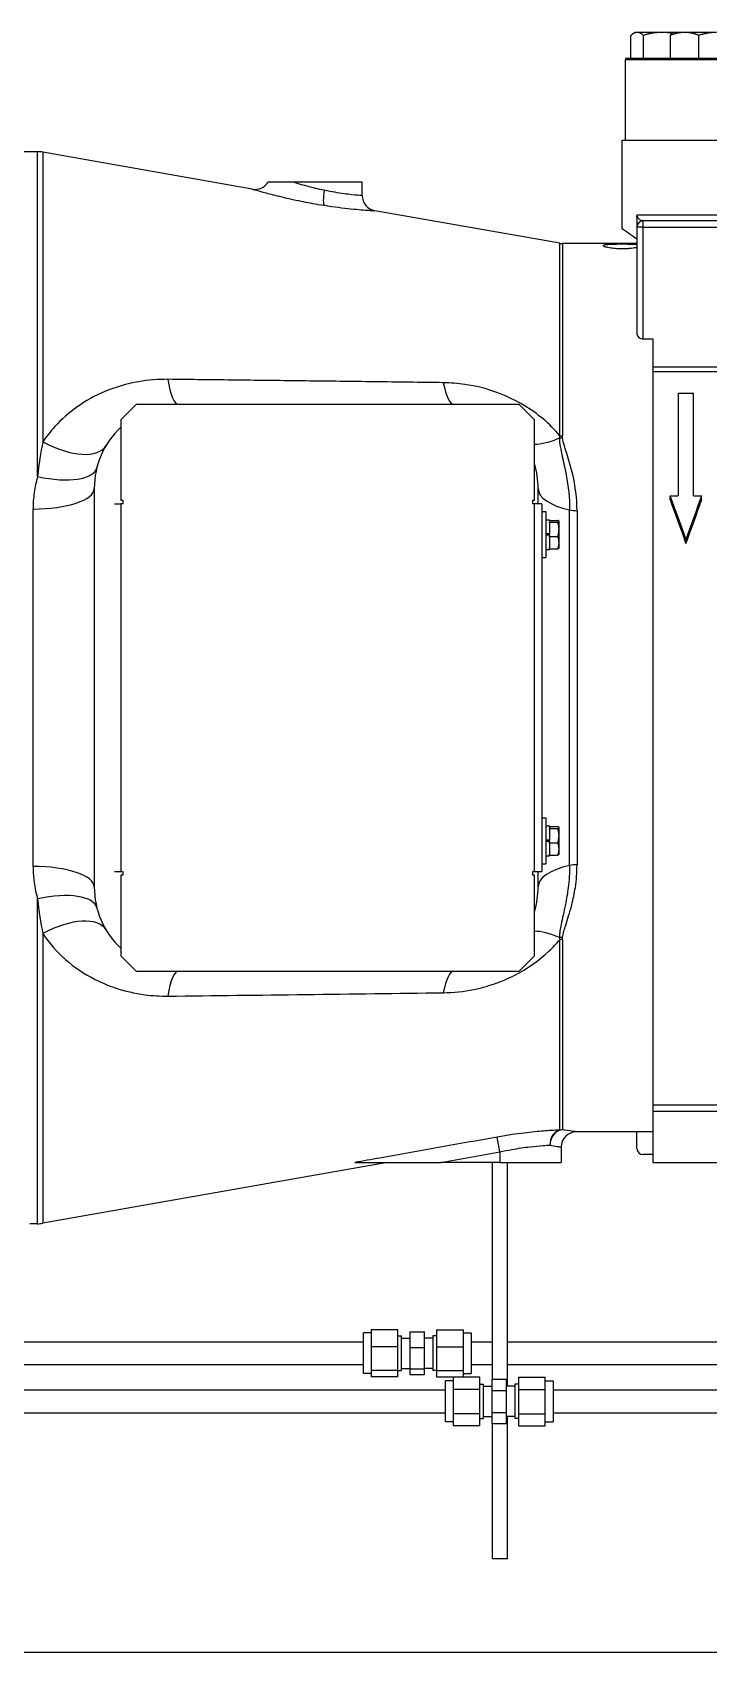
# Model space of a CAD drawing. Header units: inches. Extents: x -883 to 808, y -248 to 1051.
# Drawn here: x 289.94 to 300.99, y -137.68 to -111.23 of the extents above; entities that cross this region are included whole.
import ezdxf

# ---------------------------------------------------------------- set-up
doc = ezdxf.new("R2010")
doc.units = ezdxf.units.IN
doc.header["$MEASUREMENT"] = 0
doc.layers.get('0').update_dxf_attribs({"linetype": 'CONTINUOUS'})
doc.layers.add('EQUIPMENT - COMPRESSORS', color=41, linetype='CONTINUOUS')

# ---------------------------------------------------------------- blocks, each defined once
blk = doc.blocks.new('A$Ce5854fb8')
for p, q in [((70.886, 66.649), (70.854, 66.63)), ((70.917, 66.649), (70.886, 66.649)), ((71.321, 66.649), (70.917, 66.649)), ((71.506, 66.649), (71.321, 66.649)), ((71.506, 66.649), (71.497, 66.644)), ((71.692, 66.649), (71.506, 66.649)), ((72.214, 66.649), (71.692, 66.649)), ((70.814, 66.227), (70.814, 66.601)), ((71.019, 66.227), (71.019, 66.601)), ((71.459, 66.227), (71.459, 66.601)), ((71.925, 66.227), (71.925, 66.601)), ((81.357, 66.202), (70.727, 66.202)), ((70.727, 64.892), (70.727, 66.202)), ((70.73, 66.227), (81.355, 66.227)), ((70.667, 64.892), (81.417, 64.892)), ((70.667, 64.892), (70.667, 63.452)), ((61.124, 64.702), (57.812, 64.702)), ((61.124, 59.398), (61.124, 64.702)), ((61.21, 64.694), (61.21, 59.966)), ((64.631, 64.091), (61.21, 64.694)), ((65.306, 64.202), (64.884, 64.202)), ((66.424, 64.202), (65.306, 64.202)), ((66.424, 63.985), (66.424, 64.202)), ((69.653, 63.206), (66.631, 63.739)), ((70.912, 63.629), (70.912, 63.472)), ((70.917, 63.672), (73.769, 63.672)), ((73.373, 63.572), (71.012, 63.572)), ((71.012, 63.472), (71.012, 63.572)), ((70.912, 63.472), (70.912, 61.731)), ((71.012, 63.472), (70.912, 63.472)), ((71.012, 61.647), (71.012, 63.472)), ((71.012, 63.472), (73.373, 63.472)), ((69.653, 60.066), (69.653, 63.206)), ((69.696, 63.202), (69.696, 60.063)), ((70.912, 63.202), (69.696, 63.202)), ((71.012, 61.647), (71.172, 61.647)), ((71.172, 61.647), (71.172, 61.314)), ((71.172, 61.314), (71.172, 48.986)), ((72.512, 61.186), (71.172, 61.186)), ((71.172, 61.114), (72.367, 61.114)), ((62.484, 60.327), (62.734, 60.577)), ((68.989, 60.577), (62.734, 60.577)), ((68.989, 60.577), (69.239, 60.327)), ((71.588, 60.762), (71.838, 60.762)), ((71.588, 60.762), (71.588, 59.082)), ((71.838, 59.082), (71.838, 60.762)), ((62.484, 60.327), (62.484, 59.012)), ((69.239, 59.012), (69.239, 60.327)), ((62.049, 59.202), (62.049, 55.952)), ((62.484, 59.012), (62.514, 59.012)), ((62.514, 59.012), (62.514, 58.952)), ((69.21, 58.952), (69.21, 59.012)), ((69.21, 59.012), (69.239, 59.012)), ((69.299, 58.952), (69.299, 59.202)), ((71.458, 59.019), (71.458, 59.082)), ((71.458, 59.082), (71.588, 59.082)), ((71.838, 59.082), (71.968, 59.082)), ((71.968, 59.019), (71.968, 59.082)), ((61.049, 53.035), (61.049, 58.869)), ((62.381, 58.952), (62.484, 58.952)), ((62.514, 58.952), (62.484, 58.952)), ((62.484, 58.952), (62.484, 52.952)), ((69.239, 58.952), (69.21, 58.952)), ((69.239, 52.952), (69.239, 58.952)), ((69.359, 58.952), (69.239, 58.952)), ((69.359, 58.952), (69.359, 52.952)), ((69.359, 58.827), (69.422, 58.827)), ((69.422, 58.827), (69.422, 58.077)), ((69.813, 53.05), (69.813, 58.854)), ((69.934, 58.841), (69.934, 53.063)), ((69.422, 58.695), (69.484, 58.695)), ((69.484, 58.465), (69.422, 58.465)), ((69.422, 58.465), (69.484, 58.465)), ((69.484, 58.695), (69.484, 58.656)), ((69.484, 58.684), (69.621, 58.684)), ((69.484, 58.654), (69.484, 58.656)), ((69.484, 58.654), (69.621, 58.654)), ((69.484, 58.636), (69.484, 58.654)), ((69.484, 58.636), (69.484, 58.465)), ((69.484, 58.441), (69.484, 58.465)), ((69.484, 58.465), (69.484, 58.465)), ((69.64, 58.671), (69.639, 58.672)), ((69.64, 58.669), (69.64, 58.671)), ((69.64, 58.537), (69.64, 58.669)), ((69.64, 58.32), (69.64, 58.537)), ((69.484, 58.441), (69.422, 58.441)), ((69.422, 58.208), (69.484, 58.208)), ((69.484, 58.441), (69.484, 58.439)), ((69.484, 58.421), (69.484, 58.439)), ((69.484, 58.421), (69.621, 58.421)), ((69.484, 58.406), (69.484, 58.421)), ((69.484, 58.406), (69.484, 58.235)), ((69.484, 58.219), (69.484, 58.235)), ((69.484, 58.219), (69.621, 58.219)), ((69.484, 58.219), (69.484, 58.208)), ((69.64, 58.233), (69.639, 58.232)), ((69.64, 58.233), (69.64, 58.32)), ((71.713, 58.308), (71.713, 58.372)), ((69.359, 58.077), (69.422, 58.077)), ((62.049, 55.952), (62.049, 52.702)), ((69.359, 53.827), (69.422, 53.827)), ((69.422, 53.827), (69.422, 53.077)), ((69.422, 53.695), (69.484, 53.695)), ((69.484, 53.695), (69.484, 53.656)), ((69.484, 53.465), (69.422, 53.465)), ((69.422, 53.465), (69.484, 53.465)), ((69.484, 53.441), (69.422, 53.441)), ((69.484, 53.684), (69.621, 53.684)), ((69.484, 53.654), (69.484, 53.656)), ((69.484, 53.654), (69.621, 53.654)), ((69.484, 53.636), (69.484, 53.654)), ((69.484, 53.636), (69.484, 53.465)), ((69.484, 53.441), (69.484, 53.465)), ((69.484, 53.465), (69.484, 53.465)), ((69.484, 53.441), (69.484, 53.439)), ((69.484, 53.421), (69.484, 53.439)), ((69.64, 53.671), (69.639, 53.672)), ((69.64, 53.669), (69.64, 53.671)), ((69.64, 53.537), (69.64, 53.669)), ((69.64, 53.32), (69.64, 53.537)), ((69.422, 53.208), (69.484, 53.208)), ((69.484, 53.421), (69.621, 53.421)), ((69.484, 53.406), (69.484, 53.421)), ((69.484, 53.406), (69.484, 53.235)), ((69.484, 53.219), (69.484, 53.235)), ((69.484, 53.219), (69.621, 53.219)), ((69.484, 53.219), (69.484, 53.208)), ((69.64, 53.233), (69.639, 53.232)), ((69.64, 53.233), (69.64, 53.32)), ((62.381, 52.952), (62.484, 52.952)), ((62.484, 52.952), (62.514, 52.952)), ((62.514, 52.952), (62.514, 52.892)), ((69.21, 52.892), (69.21, 52.952)), ((69.21, 52.952), (69.239, 52.952)), ((69.239, 52.952), (69.359, 52.952)), ((69.299, 52.702), (69.299, 52.952)), ((69.359, 53.077), (69.422, 53.077)), ((62.484, 52.892), (62.484, 51.577)), ((62.514, 52.892), (62.484, 52.892)), ((69.239, 52.892), (69.21, 52.892)), ((69.239, 51.577), (69.239, 52.892)), ((61.124, 47.202), (61.124, 52.506)), ((61.21, 51.938), (61.21, 47.21)), ((69.653, 48.732), (69.653, 51.838)), ((69.696, 51.84), (69.696, 48.735)), ((62.734, 51.327), (62.484, 51.577)), ((69.239, 51.577), (68.989, 51.327)), ((62.734, 51.327), (68.989, 51.327)), ((72.312, 49.138), (71.172, 49.138)), ((71.172, 49.042), (72.312, 49.042)), ((71.172, 48.986), (71.172, 48.202)), ((71.172, 48.702), (69.924, 48.702)), ((70.912, 48.432), (70.912, 48.702)), ((68.674, 48.374), (68.631, 48.617)), ((69.674, 48.452), (69.674, 48.202)), ((66.839, 48.202), (61.21, 47.21)), ((66.304, 48.202), (67.71, 48.202)), ((68.674, 48.202), (67.71, 48.202)), ((68.551, 44.663), (68.551, 48.202)), ((68.674, 48.374), (68.674, 48.202)), ((68.674, 48.202), (69.674, 48.202)), ((68.801, 44.549), (68.801, 48.202)), ((71.172, 48.332), (71.012, 48.332)), ((71.172, 48.202), (72.312, 48.202)), ((61.124, 47.202), (60.999, 47.202)), ((60.5, 45.277), (66.445, 45.277)), ((66.445, 44.755), (66.445, 45.423)), ((66.571, 45.423), (66.445, 45.423)), ((67.008, 45.473), (66.571, 45.473)), ((66.571, 45.473), (66.571, 45.191)), ((67.008, 45.191), (67.008, 45.473)), ((67.008, 45.37), (67.067, 45.37)), ((67.067, 44.809), (67.067, 45.37)), ((67.067, 45.337), (67.205, 45.337)), ((67.205, 45.438), (67.444, 45.438)), ((67.205, 45.438), (67.205, 45.182)), ((67.444, 45.182), (67.444, 45.438)), ((67.581, 45.337), (67.444, 45.337)), ((67.581, 45.37), (67.581, 44.809)), ((67.64, 45.37), (67.581, 45.37)), ((67.64, 45.473), (67.64, 45.191)), ((67.64, 45.473), (68.078, 45.473)), ((68.078, 45.191), (68.078, 45.473)), ((68.078, 45.423), (68.203, 45.423)), ((68.203, 45.423), (68.203, 44.755)), ((68.203, 45.277), (68.551, 45.277)), ((68.801, 45.277), (72.418, 45.277)), ((67.008, 45.191), (66.571, 45.191)), ((66.571, 45.191), (66.571, 44.808)), ((67.008, 44.808), (67.008, 45.191)), ((67.205, 45.182), (67.444, 45.182)), ((67.205, 45.182), (67.205, 44.834)), ((67.444, 44.834), (67.444, 45.182)), ((67.64, 45.191), (67.64, 44.808)), ((67.64, 45.191), (68.078, 45.191)), ((68.078, 44.808), (68.078, 45.191)), ((60.784, 44.902), (66.445, 44.902)), ((66.571, 44.755), (66.445, 44.755)), ((67.008, 44.808), (66.571, 44.808)), ((66.571, 44.808), (66.571, 44.706)), ((67.008, 44.706), (66.571, 44.706)), ((67.008, 44.809), (67.067, 44.809)), ((67.008, 44.706), (67.008, 44.808)), ((67.067, 44.842), (67.205, 44.842)), ((67.205, 44.834), (67.444, 44.834)), ((67.205, 44.834), (67.205, 44.741)), ((67.205, 44.741), (67.444, 44.741)), ((67.581, 44.842), (67.444, 44.842)), ((67.444, 44.741), (67.444, 44.834)), ((67.64, 44.809), (67.581, 44.809)), ((67.64, 44.808), (67.64, 44.706)), ((67.64, 44.808), (68.078, 44.808)), ((67.64, 44.706), (68.078, 44.706)), ((68.347, 44.699), (67.91, 44.699)), ((67.91, 44.699), (67.91, 44.499)), ((68.078, 44.706), (68.078, 44.808)), ((68.078, 44.755), (68.203, 44.755)), ((68.203, 44.902), (68.551, 44.902)), ((68.347, 44.499), (68.347, 44.699)), ((68.801, 44.902), (72.418, 44.902)), ((68.979, 44.699), (68.979, 44.499)), ((68.979, 44.699), (69.416, 44.699)), ((69.416, 44.499), (69.416, 44.699)), ((60.763, 44.489), (67.784, 44.489)), ((67.784, 43.968), (67.784, 44.636)), ((67.91, 44.636), (67.784, 44.636)), ((68.347, 44.499), (67.91, 44.499)), ((67.91, 44.499), (67.91, 44.102)), ((68.347, 44.582), (68.406, 44.582)), ((68.347, 44.102), (68.347, 44.499)), ((68.406, 44.021), (68.406, 44.582)), ((68.406, 44.549), (68.544, 44.549)), ((68.544, 44.663), (68.782, 44.663)), ((68.544, 44.663), (68.544, 44.481)), ((68.544, 44.481), (68.782, 44.481)), ((68.544, 44.481), (68.544, 44.12)), ((68.782, 44.481), (68.782, 44.663)), ((68.92, 44.549), (68.782, 44.549)), ((68.782, 44.12), (68.782, 44.481)), ((68.92, 44.582), (68.92, 44.021)), ((68.979, 44.582), (68.92, 44.582)), ((68.979, 44.499), (68.979, 44.102)), ((68.979, 44.499), (69.416, 44.499)), ((69.416, 44.636), (69.542, 44.636)), ((69.416, 44.102), (69.416, 44.499)), ((69.542, 44.636), (69.542, 43.968)), ((69.542, 44.489), (72.418, 44.489)), ((60.763, 44.114), (67.784, 44.114)), ((67.91, 43.968), (67.784, 43.968)), ((68.347, 44.102), (67.91, 44.102)), ((67.91, 44.102), (67.91, 43.905)), ((68.347, 43.905), (67.91, 43.905)), ((68.347, 43.905), (68.347, 44.102)), ((68.347, 44.021), (68.406, 44.021)), ((68.406, 44.054), (68.544, 44.054)), ((68.544, 44.12), (68.782, 44.12)), ((68.544, 44.12), (68.544, 43.941)), ((68.544, 43.941), (68.782, 43.941)), ((68.551, 41.737), (68.551, 43.941)), ((68.782, 43.941), (68.782, 44.12)), ((68.92, 44.054), (68.782, 44.054)), ((68.801, 41.737), (68.801, 44.054)), ((68.979, 44.021), (68.92, 44.021)), ((68.979, 44.102), (68.979, 43.905)), ((68.979, 44.102), (69.416, 44.102)), ((68.979, 43.905), (69.416, 43.905)), ((69.416, 43.905), (69.416, 44.102)), ((69.416, 43.968), (69.542, 43.968)), ((69.542, 44.114), (72.418, 44.114)), ((68.551, 41.737), (68.801, 41.737)), ((88.15, 40.202), (58.855, 40.202)), ((88.15, 40.202), (58.855, 40.202)), ((88.15, 40.202), (58.855, 40.202))]:
    blk.add_line(p, q)
for centre, radius, start, end in [((70.852, 66.202), 0.125, 168.463, 180), ((61.124, 64.202), 0.5, 80, 90), ((64.674, 64.337), 0.25, 260, 327.1824), ((66.674, 63.985), 0.25, 180, 260), ((71.012, 63.472), 0.1, 90, 180), ((69.696, 63.452), 0.25, 260, 270), ((63.424, 59.202), 1.375, 133.117, 180), ((67.924, 59.202), 1.375, 0, 16.9599), ((63.424, 52.702), 1.375, 180, 226.883), ((67.924, 52.702), 1.375, 343.0401, 0), ((69.924, 48.452), 0.25, 90, 180), ((71.012, 48.432), 0.1, 180, 270), ((61.124, 47.702), 0.5, 270, 280)]:
    blk.add_arc(centre, radius, start, end)
for centre, major_axis, ratio, start_param, end_param in [((65.848, 64.071), (-0.039, -0.247), 0.171557, 4.739187, 6.162523), ((63.424, 61.577), (0, -1), 0.215335, 5.345133, 6.283185), ((67.924, 61.577), (0, -1), 0.227507, 5.414835, 6.283185), ((69.696, 60.205), (-0.25, 0), 0.567109, 1.396263, 1.570796), ((61.384, 60.418), (0.859, -0.512), 0.478914, 4.794771, 6.283185), ((69.848, 60.595), (0.81, 0.586), 0.393256, 3.627579, 4.195879), ((69.698, 60.17), (-0.248, -0.028), 0.559891, 1.30508, 1.50678), ((61.124, 59.791), (0.969, -0.248), 0.383309, 4.810297, 6.283185), ((61.049, 59.202), (1, 0), 0.333333, 4.712389, 6.283185), ((70.299, 59.202), (-1, 0), 0.398518, 0, 1.062612), ((71.271, 55.952), (2.153, -7.242), 0.153965, 1.865334, 1.971449), ((71.271, 55.952), (-2.116, 7.118), 0.153965, 5.003673, 5.111684), ((72.155, 55.952), (2.153, 7.242), 0.153965, 1.170144, 1.276259), ((72.155, 55.952), (-2.116, -7.118), 0.153965, 4.313094, 4.421105), ((69.934, 58.941), (-0.25, 0), 0.398518, 1.062612, 1.570796), ((61.049, 52.702), (1, 0), 0.333333, 0, 1.570796), ((70.299, 52.702), (-1, 0), 0.398518, 5.220573, 6.283185), ((69.934, 52.963), (-0.25, 0), 0.398518, 4.712389, 5.220573), ((61.124, 52.112), (0.969, 0.248), 0.383309, 0, 1.472889), ((61.384, 51.486), (0.859, 0.512), 0.478914, 0, 1.488414), ((69.848, 51.309), (-0.81, 0.586), 0.393256, 5.228899, 5.797199), ((69.698, 51.734), (-0.248, 0.028), 0.559891, 4.776405, 4.978105), ((69.696, 51.699), (-0.25, 0), 0.567109, 4.712389, 4.886922), ((63.424, 50.327), (0, 1), 0.215335, 0, 0.938053), ((67.924, 50.327), (0, 1), 0.227507, 0, 0.868351), ((69.696, 48.487), (-0.01, 0.25), 0.817278, 0.164791, 1.537902), ((69.696, 48.487), (0.034, 0.248), 0.814969, 0.166406, 1.681891), ((69.696, 48.487), (-0.25, 0), 0.995382, 4.712389, 4.886922)]:
    blk.add_ellipse(centre, major_axis=major_axis, ratio=ratio, start_param=start_param, end_param=end_param)
for points, weights in [([(70.917, 66.649), (70.869, 66.649), (70.814, 66.601)], [1, 1.04314139574, 1.01001874936]), ([(71.019, 66.601), (70.964, 66.649), (70.917, 66.649)], [1.01001874936, 1.04314139574, 1]), ([(71.321, 66.649), (71.181, 66.649), (71.019, 66.601)], [1, 1.04314139574, 1.01001874936]), ([(71.484, 66.634), (71.401, 66.649), (71.321, 66.649)], [1.02440221259, 1.02417210914, 1]), ([(71.692, 66.649), (71.584, 66.649), (71.459, 66.601)], [1, 1.04314139574, 1.01001874936]), ([(71.925, 66.601), (71.8, 66.649), (71.692, 66.649)], [1.01001874936, 1.04314139574, 1]), ([(72.214, 66.649), (72.08, 66.649), (71.925, 66.601)], [1, 1.04314139574, 1.01001874936]), ([(71.459, 66.601), (71.479, 66.633), (71.497, 66.644)], [1.01001874936, 1.03212124069, 1.02026494091]), ([(69.64, 58.669), (69.64, 58.676), (69.621, 58.684)], [1, 1.04314139574, 1.01001874936]), ([(69.621, 58.654), (69.64, 58.662), (69.64, 58.669)], [1.01001874936, 1.04314139574, 1]), ([(69.64, 58.537), (69.64, 58.591), (69.621, 58.654)], [1, 1.04314139574, 1.01001874936]), ([(69.621, 58.421), (69.64, 58.484), (69.64, 58.537)], [1.01001874936, 1.04314139574, 1]), ([(69.64, 58.32), (69.64, 58.367), (69.621, 58.421)], [1, 1.04314139574, 1.01001874936]), ([(69.621, 58.219), (69.64, 58.274), (69.64, 58.32)], [1.01001874936, 1.04314139574, 1]), ([(69.639, 58.232), (69.636, 58.226), (69.621, 58.219)], [1.01530060818, 1.0358483978, 1.01001874936]), ([(69.64, 53.669), (69.64, 53.676), (69.621, 53.684)], [1, 1.04314139574, 1.01001874936]), ([(69.621, 53.654), (69.64, 53.662), (69.64, 53.669)], [1.01001874936, 1.04314139574, 1]), ([(69.64, 53.537), (69.64, 53.591), (69.621, 53.654)], [1, 1.04314139574, 1.01001874936]), ([(69.621, 53.421), (69.64, 53.484), (69.64, 53.537)], [1.01001874936, 1.04314139574, 1]), ([(69.64, 53.32), (69.64, 53.367), (69.621, 53.421)], [1, 1.04314139574, 1.01001874936]), ([(69.621, 53.219), (69.64, 53.274), (69.64, 53.32)], [1.01001874936, 1.04314139574, 1]), ([(69.639, 53.232), (69.636, 53.226), (69.621, 53.219)], [1.01530060818, 1.0358483978, 1.01001874936])]:
    blk.add_rational_spline(points, weights, degree=2)
for points, knots in [([(64.631, 64.091), (64.631, 64.091), (64.636, 64.09), (64.67, 64.08), (64.718, 64.066), (64.844, 64.031), (64.917, 64.012), (65.093, 63.968), (65.2, 63.942), (65.409, 63.897), (65.511, 63.877), (65.677, 63.847), (65.741, 63.836), (65.804, 63.827)], [-3.230467, -3.230467, -3.230467, -3.230467, -2.903552, -2.903552, -2.194068, -2.194068, -1.594253, -1.594253, -0.925267, -0.925267, -0.355872, -0.355872, 0, 0, 0, 0]), ([(65.804, 64.071), (65.757, 64.081), (65.709, 64.092), (65.584, 64.121), (65.508, 64.142), (65.391, 64.176), (65.347, 64.189), (65.306, 64.202)], [0, 0, 0, 0, 0.355872, 0.355872, 0.925267, 0.925267, 1.28013, 1.28013, 1.28013, 1.28013]), ([(66.424, 63.985), (66.424, 63.985), (66.411, 63.986), (66.347, 63.991), (66.282, 63.996), (66.112, 64.017), (66.008, 64.032), (65.866, 64.059), (65.835, 64.065), (65.804, 64.071)], [9.019276, 9.019276, 9.019276, 9.019276, 9.611885, 9.611885, 10.480336, 10.480336, 11.346392, 11.346392, 11.577659, 11.577659, 11.577659, 11.577659]), ([(65.804, 63.827), (65.846, 63.82), (65.886, 63.814), (66.076, 63.787), (66.215, 63.772), (66.441, 63.751), (66.528, 63.745), (66.613, 63.739), (66.631, 63.739), (66.631, 63.739)], [-11.577659, -11.577659, -11.577659, -11.577659, -11.346392, -11.346392, -10.480336, -10.480336, -9.611885, -9.611885, -9.019276, -9.019276, -9.019276, -9.019276]), ([(70.912, 63.629), (70.912, 63.63), (70.912, 63.631), (70.912, 63.637), (70.913, 63.641), (70.913, 63.65), (70.914, 63.655), (70.915, 63.664), (70.916, 63.668), (70.917, 63.672), (70.917, 63.672), (70.917, 63.672)], [0, 0, 0, 0, 0.0081636, 0.0081636, 0.0412494, 0.0412494, 0.081844, 0.081844, 0.1185125, 0.1185125, 0.1190172, 0.1190172, 0.1190172, 0.1190172]), ([(71.012, 63.572), (71.006, 63.572), (71.001, 63.573), (70.986, 63.576), (70.977, 63.579), (70.954, 63.592), (70.941, 63.602), (70.924, 63.633), (70.917, 63.649), (70.917, 63.672)], [-1.969403, -1.969403, -1.969403, -1.969403, -1.723227, -1.723227, -1.329347, -1.329347, -0.699138, -0.699138, -0.351526, -0.351526, -0.351526, -0.351526]), ([(70.667, 63.452), (70.667, 63.452), (70.702, 63.427), (70.811, 63.35), (70.857, 63.317), (70.912, 63.278)], [21.618338, 21.618338, 21.618338, 21.618338, 24.298503, 24.298503, 25.677819, 25.677819, 25.677819, 25.677819]), ([(70.912, 63.137), (70.906, 63.136), (70.9, 63.135), (70.868, 63.129), (70.834, 63.124), (70.777, 63.119), (70.757, 63.118), (70.715, 63.116), (70.693, 63.115), (70.633, 63.115), (70.592, 63.117), (70.521, 63.123), (70.489, 63.127), (70.43, 63.137), (70.403, 63.144), (70.368, 63.157), (70.359, 63.163), (70.359, 63.173), (70.367, 63.178), (70.401, 63.186), (70.428, 63.189), (70.487, 63.192), (70.52, 63.194), (70.593, 63.195), (70.633, 63.196), (70.672, 63.196)], [2.048537, 2.048537, 2.048537, 2.048537, 2.136471, 2.136471, 2.461794, 2.461794, 2.624456, 2.624456, 2.787117, 2.787117, 3.084467, 3.084467, 3.381817, 3.381817, 3.790041, 3.790041, 4.198266, 4.198266, 4.590879, 4.590879, 4.983492, 4.983492, 5.278324, 5.278324, 5.573156, 5.573156, 5.573156, 5.573156]), ([(70.672, 63.196), (70.71, 63.196), (70.751, 63.195), (70.824, 63.194), (70.856, 63.192), (70.893, 63.19), (70.903, 63.189), (70.912, 63.188)], [0, 0, 0, 0, 0.2948317, 0.2948317, 0.5896634, 0.5896634, 0.7171652, 0.7171652, 0.7171652, 0.7171652]), ([(70.912, 61.731), (70.912, 61.721), (70.915, 61.709), (70.926, 61.687), (70.935, 61.677), (70.953, 61.663), (70.964, 61.657), (70.987, 61.649), (71, 61.647), (71.012, 61.647)], [0.4400073, 0.4400073, 0.4400073, 0.4400073, 0.5668643, 0.5668643, 0.6937213, 0.6937213, 0.7885388, 0.7885388, 0.8833562, 0.8833562, 0.8833562, 0.8833562]), ([(63.251, 60.986), (63.088, 60.987), (62.928, 60.974), (62.58, 60.914), (62.395, 60.859), (62.059, 60.718), (61.908, 60.634), (61.635, 60.441), (61.513, 60.333), (61.334, 60.136), (61.269, 60.053), (61.21, 59.966)], [-10.485817, -10.485817, -10.485817, -10.485817, -9.218242, -9.218242, -7.603543, -7.603543, -6.063005, -6.063005, -4.565013, -4.565013, -3.574891, -3.574891, -3.574891, -3.574891]), ([(67.751, 60.931), (67.376, 60.936), (67.002, 60.941), (66.252, 60.95), (65.877, 60.955), (65.502, 60.959), (65.127, 60.964), (64.752, 60.968), (64.002, 60.977), (63.626, 60.981), (63.251, 60.986)], [-11.719834, -11.719834, -11.719834, -11.719834, -8.789876, -8.789876, -5.859917, -5.859917, -5.859917, -2.929959, -2.929959, 0, 0, 0, 0]), ([(69.653, 60.066), (69.572, 60.162), (69.48, 60.254), (69.285, 60.418), (69.182, 60.492), (68.933, 60.642), (68.782, 60.715), (68.456, 60.833), (68.28, 60.877), (67.985, 60.92), (67.867, 60.929), (67.751, 60.931)], [-5.764937, -5.764937, -5.764937, -5.764937, -4.643888, -4.643888, -3.595511, -3.595511, -2.283692, -2.283692, -0.911143, -0.911143, 0, 0, 0, 0]), ([(69.653, 60.066), (69.652, 60.059), (69.651, 60.053), (69.649, 60.041), (69.649, 60.034), (69.648, 60.028)], [0, 0, 0, 0, 0.0544834, 0.0544834, 0.1089668, 0.1089668, 0.1089668, 0.1089668]), ([(69.698, 60.029), (69.698, 60.035), (69.697, 60.041), (69.696, 60.052), (69.696, 60.058), (69.696, 60.063)], [-0.1089668, -0.1089668, -0.1089668, -0.1089668, -0.0544834, -0.0544834, 0, 0, 0, 0]), ([(69.648, 60.028), (69.646, 59.981), (69.652, 59.935), (69.669, 59.834), (69.681, 59.78), (69.716, 59.626), (69.738, 59.527), (69.792, 59.241), (69.813, 59.049), (69.813, 58.854)], [0.003162, 0.003162, 0.003162, 0.003162, 0.423814, 0.423814, 0.944044, 0.944044, 1.888089, 1.888089, 3.62904, 3.62904, 3.62904, 3.62904]), ([(69.934, 58.841), (69.934, 59.044), (69.908, 59.243), (69.84, 59.536), (69.81, 59.637), (69.762, 59.79), (69.744, 59.844), (69.715, 59.942), (69.704, 59.985), (69.698, 60.029)], [-3.62904, -3.62904, -3.62904, -3.62904, -1.888089, -1.888089, -0.944044, -0.944044, -0.423814, -0.423814, -0.003162, -0.003162, -0.003162, -0.003162]), ([(61.124, 59.398), (61.099, 59.312), (61.081, 59.225), (61.056, 59.048), (61.049, 58.959), (61.049, 58.869)], [-1.62249, -1.62249, -1.62249, -1.62249, -0.811245, -0.811245, 0, 0, 0, 0]), ([(61.049, 53.035), (61.049, 53), (61.05, 52.966), (61.06, 52.786), (61.084, 52.644), (61.124, 52.506)], [-1.622492, -1.622492, -1.622492, -1.622492, -1.30842, -1.30842, 0, 0, 0, 0]), ([(69.813, 53.05), (69.813, 52.928), (69.805, 52.808), (69.779, 52.597), (69.763, 52.505), (69.733, 52.355), (69.72, 52.296), (69.695, 52.187), (69.683, 52.136), (69.666, 52.051), (69.659, 52.017), (69.65, 51.947), (69.647, 51.912), (69.648, 51.876)], [0.001821, 0.001821, 0.001821, 0.001821, 1.085488, 1.085488, 1.94359, 1.94359, 2.500859, 2.500859, 2.982826, 2.982826, 3.305552, 3.305552, 3.628283, 3.628283, 3.628283, 3.628283]), ([(69.698, 51.875), (69.702, 51.908), (69.71, 51.942), (69.729, 52.009), (69.739, 52.042), (69.765, 52.126), (69.782, 52.176), (69.815, 52.286), (69.832, 52.346), (69.872, 52.499), (69.892, 52.594), (69.925, 52.812), (69.934, 52.937), (69.934, 53.063)], [-3.628283, -3.628283, -3.628283, -3.628283, -3.305552, -3.305552, -2.982826, -2.982826, -2.500859, -2.500859, -1.94359, -1.94359, -1.085488, -1.085488, -0.001821, -0.001821, -0.001821, -0.001821]), ([(61.21, 51.938), (61.314, 51.784), (61.438, 51.642), (61.723, 51.391), (61.886, 51.281), (62.168, 51.137), (62.278, 51.091), (62.546, 51.001), (62.709, 50.963), (63, 50.925), (63.124, 50.917), (63.251, 50.918)], [-6.910926, -6.910926, -6.910926, -6.910926, -5.161927, -5.161927, -3.392799, -3.392799, -2.362779, -2.362779, -0.98446, -0.98446, 0, 0, 0, 0]), ([(67.751, 50.973), (67.915, 50.975), (68.083, 50.993), (68.316, 51.04), (68.385, 51.057), (68.612, 51.122), (68.766, 51.183), (69.124, 51.364), (69.314, 51.499), (69.475, 51.651), (69.539, 51.711), (69.598, 51.773), (69.653, 51.838)], [-10.020389, -10.020389, -10.020389, -10.020389, -8.734563, -8.734563, -8.198112, -8.198112, -6.921044, -6.921044, -5.010194, -5.010194, -5.010194, -4.255452, -4.255452, -4.255452, -4.255452]), ([(69.648, 51.876), (69.649, 51.869), (69.649, 51.863), (69.651, 51.851), (69.652, 51.845), (69.653, 51.838)], [0, 0, 0, 0, 0.0544834, 0.0544834, 0.1089668, 0.1089668, 0.1089668, 0.1089668]), ([(69.696, 51.84), (69.696, 51.846), (69.696, 51.852), (69.697, 51.863), (69.698, 51.869), (69.698, 51.875)], [-0.1089668, -0.1089668, -0.1089668, -0.1089668, -0.0544834, -0.0544834, 0, 0, 0, 0]), ([(63.251, 50.918), (64.002, 50.927), (64.752, 50.935), (66.252, 50.954), (67.002, 50.963), (67.751, 50.973)], [-11.719834, -11.719834, -11.719834, -11.719834, -5.859917, -5.859917, 0, 0, 0, 0]), ([(69.653, 48.732), (69.611, 48.73), (69.564, 48.727), (69.433, 48.719), (69.343, 48.712), (69.13, 48.691), (69.005, 48.676), (68.795, 48.645), (68.713, 48.632), (68.631, 48.617)], [-23.191271, -23.191271, -23.191271, -23.191271, -22.637312, -22.637312, -21.784013, -21.784013, -20.769909, -20.769909, -20.136095, -20.136095, -20.136095, -20.136095]), ([(69.924, 48.702), (69.924, 48.702), (69.917, 48.703), (69.895, 48.707), (69.884, 48.708), (69.838, 48.715), (69.79, 48.723), (69.719, 48.732), (69.708, 48.734), (69.696, 48.735)], [-5.601614, -5.601614, -5.601614, -5.601614, -5.032156, -5.032156, -4.670483, -4.670483, -3.815981, -3.815981, -3.661912, -3.661912, -3.661912, -3.661912]), ([(68.631, 48.617), (67.992, 48.503), (67.352, 48.389), (66.577, 48.251), (66.441, 48.226), (66.304, 48.202)], [-19.791125, -19.791125, -19.791125, -19.791125, -14.843343, -14.843343, -13.788531, -13.788531, -13.788531, -13.788531]), ([(68.674, 48.374), (68.74, 48.389), (68.805, 48.402), (68.973, 48.433), (69.074, 48.448), (69.244, 48.468), (69.316, 48.475), (69.421, 48.483), (69.458, 48.485), (69.492, 48.487)], [20.136095, 20.136095, 20.136095, 20.136095, 20.769909, 20.769909, 21.784013, 21.784013, 22.637312, 22.637312, 23.191271, 23.191271, 23.191271, 23.191271]), ([(69.492, 48.487), (69.501, 48.485), (69.51, 48.483), (69.567, 48.473), (69.605, 48.466), (69.642, 48.459), (69.651, 48.457), (69.669, 48.453), (69.674, 48.452), (69.674, 48.452)], [3.661912, 3.661912, 3.661912, 3.661912, 3.815981, 3.815981, 4.670483, 4.670483, 5.032156, 5.032156, 5.601614, 5.601614, 5.601614, 5.601614])]:
    blk.add_open_spline(points, degree=3, knots=knots)
for points in [[(61.21, 59.966), (61.173, 59.79), (61.143, 59.599), (61.124, 59.398)], [(61.124, 52.506), (61.143, 52.305), (61.173, 52.113), (61.21, 51.938)], [(67.71, 48.202), (68.032, 48.259), (68.353, 48.317), (68.674, 48.374)]]:
    blk.add_open_spline(points, degree=3)

msp = doc.modelspace()

# ---------------------------------------------------------------- block references
at = {"layer": 'EQUIPMENT - COMPRESSORS'}
msp.add_blockref('A$Ce5854fb8', (228.90563, -177.87785), dxfattribs=at)

doc.saveas('drawing.dxf')
